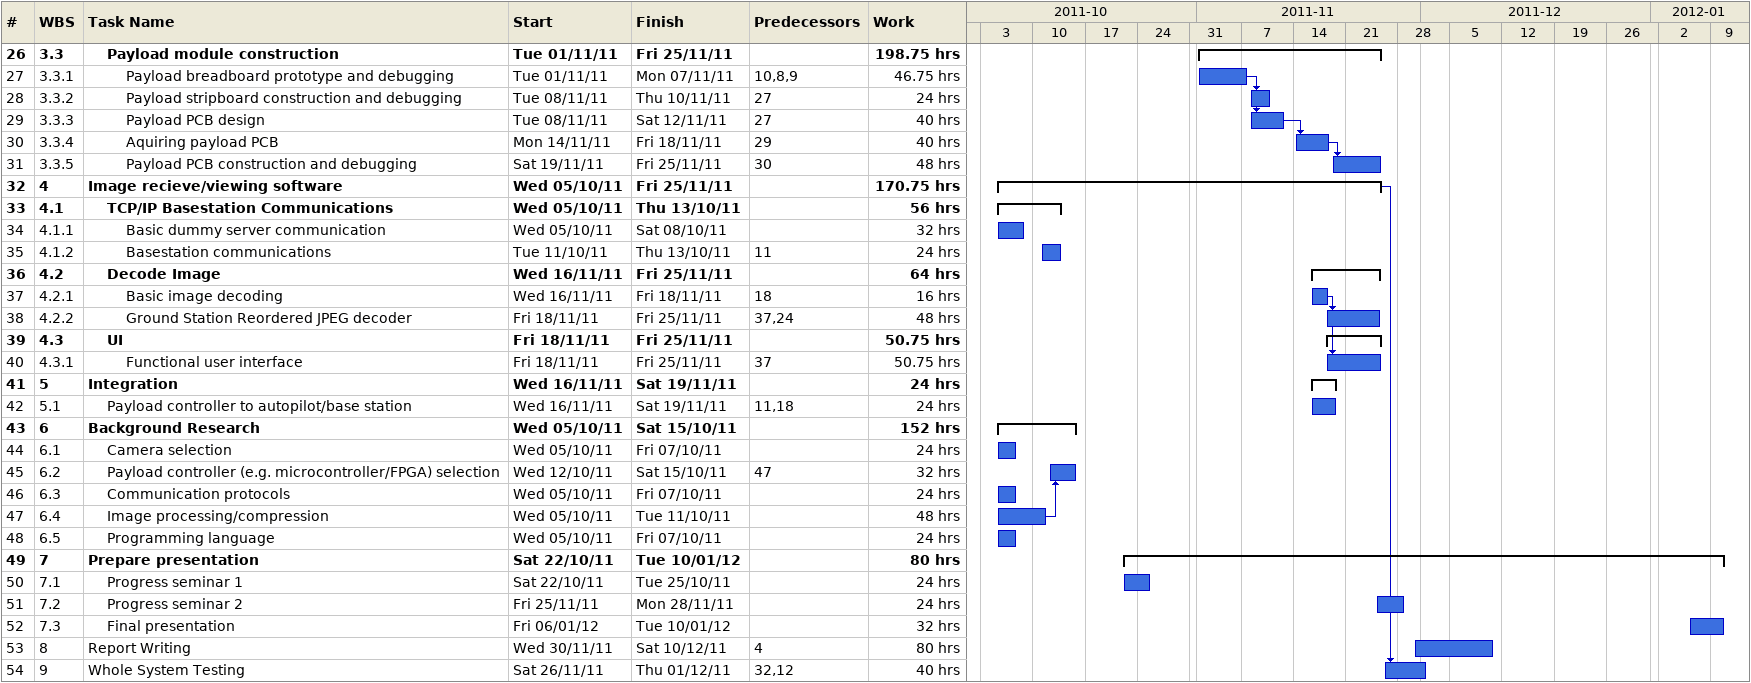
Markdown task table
| ID | WBS | Task | Start | Finish | Predecessors | Work (h) |
|---|---|---|---|---|---|---|
| 26 | 3.3 | **Payload module construction** | 2011-11-01 | 2011-11-25 |  | 198.75 |
| 27 | 3.3.1 | Payload breadboard prototype and debugging | 2011-11-01 | 2011-11-07 | 10, 8, 9 | 46.75 |
| 28 | 3.3.2 | Payload stripboard construction and debugging | 2011-11-08 | 2011-11-10 | 27 | 24 |
| 29 | 3.3.3 | Payload PCB design | 2011-11-08 | 2011-11-12 | 27 | 40 |
| 30 | 3.3.4 | Aquiring payload PCB | 2011-11-14 | 2011-11-18 | 29 | 40 |
| 31 | 3.3.5 | Payload PCB construction and debugging | 2011-11-19 | 2011-11-25 | 30 | 48 |
| 32 | 4 | **Image recieve/viewing software** | 2011-10-05 | 2011-11-25 |  | 170.75 |
| 33 | 4.1 | **TCP/IP Basestation Communications** | 2011-10-05 | 2011-10-13 |  | 56 |
| 34 | 4.1.1 | Basic dummy server communication | 2011-10-05 | 2011-10-08 |  | 32 |
| 35 | 4.1.2 | Basestation communications | 2011-10-11 | 2011-10-13 | 11 | 24 |
| 36 | 4.2 | **Decode Image** | 2011-11-16 | 2011-11-25 |  | 64 |
| 37 | 4.2.1 | Basic image decoding | 2011-11-16 | 2011-11-18 | 18 | 16 |
| 38 | 4.2.2 | Ground Station Reordered JPEG decoder | 2011-11-18 | 2011-11-25 | 37, 24 | 48 |
| 39 | 4.3 | **UI** | 2011-11-18 | 2011-11-25 |  | 50.75 |
| 40 | 4.3.1 | Functional user interface | 2011-11-18 | 2011-11-25 | 37 | 50.75 |
| 41 | 5 | **Integration** | 2011-11-16 | 2011-11-19 |  | 24 |
| 42 | 5.1 | Payload controller to autopilot/base station | 2011-11-16 | 2011-11-19 | 11, 18 | 24 |
| 43 | 6 | **Background Research** | 2011-10-05 | 2011-10-15 |  | 152 |
| 44 | 6.1 | Camera selection | 2011-10-05 | 2011-10-07 |  | 24 |
| 45 | 6.2 | Payload controller (e.g. microcontroller/FPGA) selection | 2011-10-12 | 2011-10-15 | 47 | 32 |
| 46 | 6.3 | Communication protocols | 2011-10-05 | 2011-10-07 |  | 24 |
| 47 | 6.4 | Image processing/compression | 2011-10-05 | 2011-10-11 |  | 48 |
| 48 | 6.5 | Programming language | 2011-10-05 | 2011-10-07 |  | 24 |
| 49 | 7 | **Prepare presentation** | 2011-10-22 | 2012-01-10 |  | 80 |
| 50 | 7.1 | Progress seminar 1 | 2011-10-22 | 2011-10-25 |  | 24 |
| 51 | 7.2 | Progress seminar 2 | 2011-11-25 | 2011-11-28 |  | 24 |
| 52 | 7.3 | Final presentation | 2012-01-06 | 2012-01-10 |  | 32 |
| 53 | 8 | Report Writing | 2011-11-30 | 2011-12-10 | 4 | 80 |
| 54 | 9 | Whole System Testing | 2011-11-26 | 2011-12-01 | 32, 12 | 40 |
